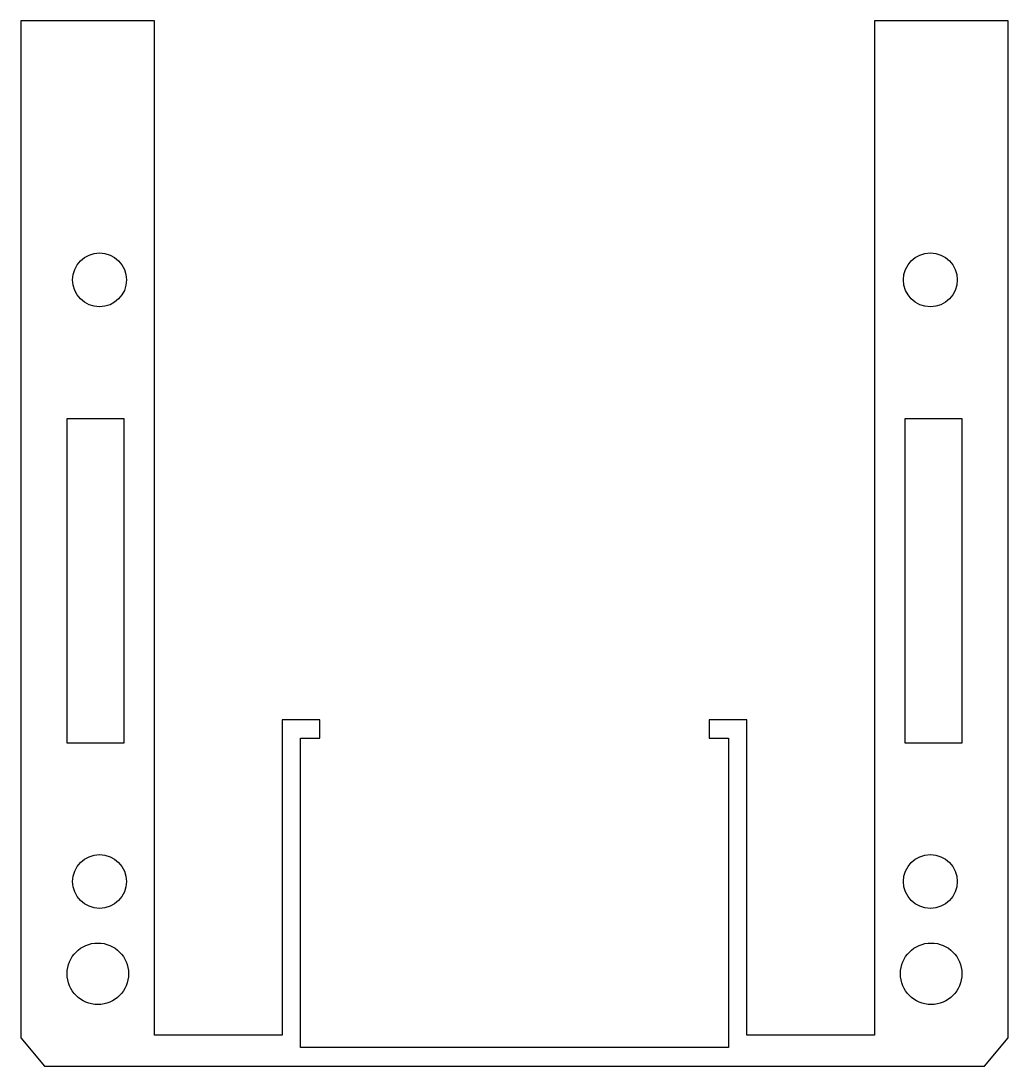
# Model space of a CAD drawing. Header units: millimetres. Extents: x -32.1 to 32.1, y -39.1 to 28.8.
import ezdxf

# ---------------------------------------------------------------- set-up
doc = ezdxf.new("R2010")
doc.units = ezdxf.units.MM
doc.layers.get('0').update_dxf_attribs({"linetype": 'CONTINUOUS'})

msp = doc.modelspace()

# ---------------------------------------------------------------- linework, layer by layer
for points in [[(12.62, -17.793), (13.87, -17.793), (13.87, -37.893), (-13.929, -37.893), (-13.929, -17.793), (-12.679, -17.793), (-12.679, -16.593), (-15.129, -16.593), (-15.129, -37.093), (-23.429, -37.093), (-23.429, 28.835), (-32.112, 28.835), (-32.112, -37.268), (-30.579, -39.107), (30.521, -39.107), (32.053, -37.268), (32.053, 28.835), (23.37, 28.835), (23.37, -37.093), (15.07, -37.093), (15.07, -16.593), (12.62, -16.593)], [(-25.429, -18.107), (-29.112, -18.107), (-29.112, 3), (-25.429, 3)], [(29.053, -18.107), (25.37, -18.107), (25.37, 3), (29.053, 3)]]:
    msp.add_lwpolyline(points, close=True)
for centre, radius in [((-27, 12), 1.75), ((27, 12), 1.75), ((-27, -27.107), 1.75), ((27, -27.107), 1.75), ((-27.112, -33.107), 2), ((27.053, -33.107), 2)]:
    msp.add_circle(centre, radius)

doc.saveas('drawing.dxf')
